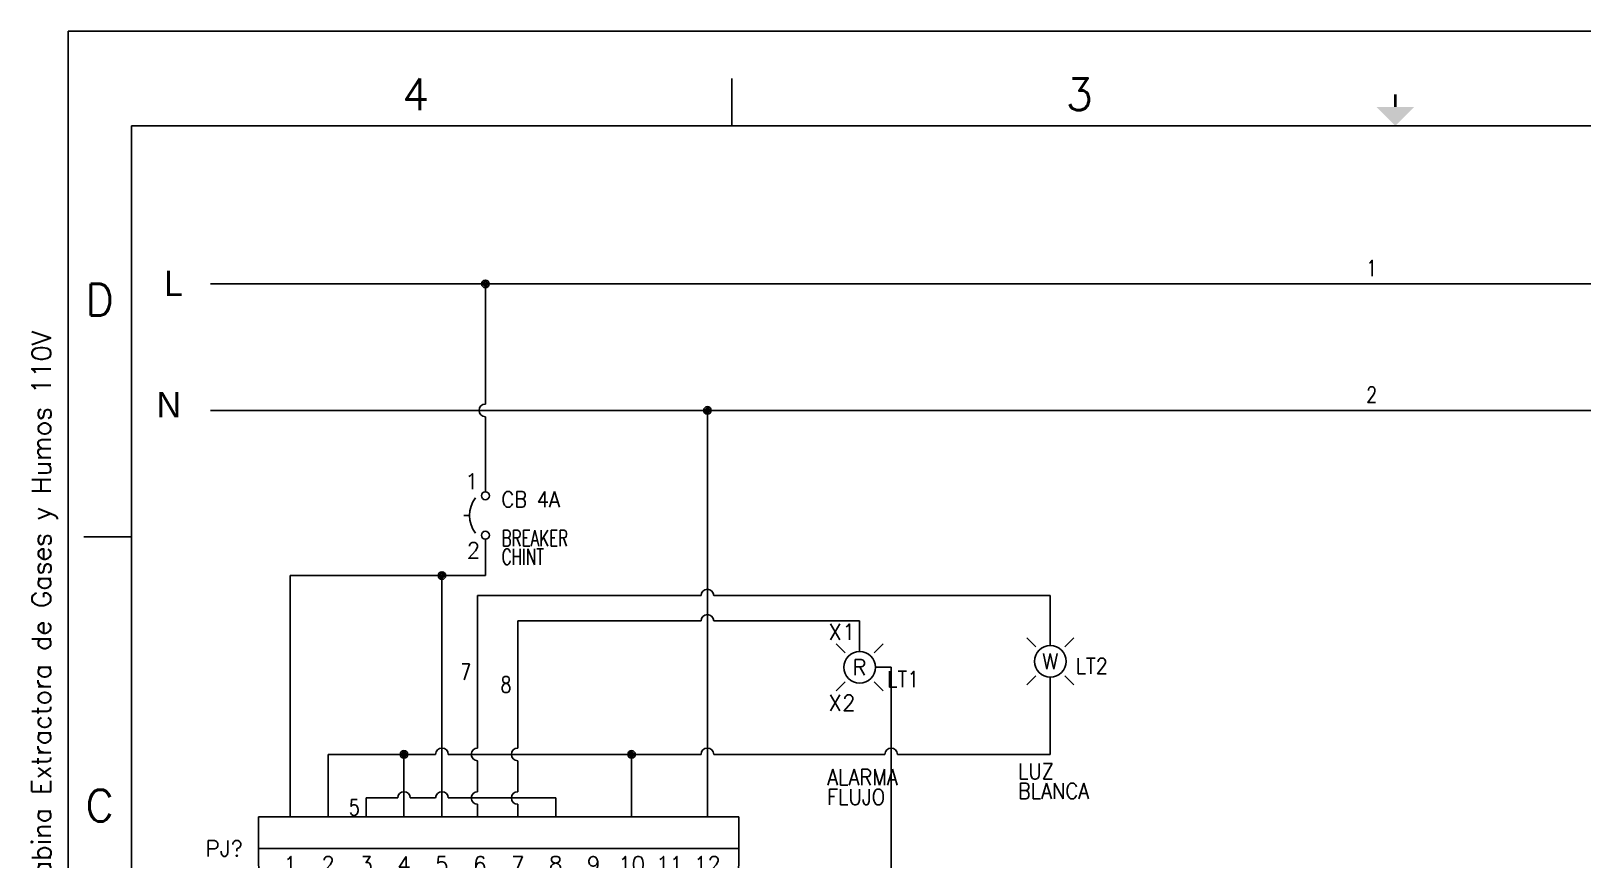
# Model space of a CAD drawing. Header units: inches. Extents: x -0.3 to 21, y 0 to 16.
# Drawn here: x -0.29 to 11.98, y 9.45 to 16 of the extents above; entities that cross this region are included whole.
import ezdxf
from ezdxf.enums import TextEntityAlignment as Align

# ---------------------------------------------------------------- set-up
doc = ezdxf.new("R2010")
doc.units = ezdxf.units.IN
doc.header["$MEASUREMENT"] = 0
doc.linetypes.add('HIDDEN2', pattern=[0.1875, 0.125, -0.0625])
for name, color, linetype in [('BLK_12AWG', 7, 'Continuous'), ('BLK_18AWG', 7, 'Continuous'), ('DESC', 250, 'Continuous'), ('MISC', 250, 'Continuous'), ('SYMS', 7, 'Continuous'), ('TAGS', 250, 'Continuous'), ('TERMS', 250, 'Continuous'), ('Title Block', 7, 'Continuous'), ('Viewport', 7, 'Continuous'), ('WIRENO', 250, 'Continuous')]:
    doc.layers.add(name, color=color, linetype=linetype)
doc.styles.add('Roman', font='romans')
doc.styles.add('WD', font='romans.shx')

# ---------------------------------------------------------------- blocks, each defined once
blk = doc.blocks.new('ANSI_border_C')
at = {"layer": 'Title Block'}
for p, q in [((0, 16), (0, 0)), ((21, 16), (0, 16)), ((5.25, 15.25), (5.25, 15.625)), ((0.5, 15.25), (0.5, 0.75)), ((20.5, 15.25), (0.5, 15.25)), ((0.125, 12), (0.5, 12))]:
    blk.add_line(p, q, dxfattribs=at)
at = {"layer": 'Title Block', "const_width": 0.02}
blk.add_lwpolyline([(10.5, 15.5), (10.5, 15.4)], dxfattribs=at)
at = {"layer": 'Title Block'}
blk.add_solid([(10.35, 15.4), (10.65, 15.4), (10.5, 15.25)], dxfattribs=at)
at = {"layer": 'Title Block', "style": 'Roman'}
for s, p in [('4', (2.75, 15.5)), ('3', (8, 15.5)), ('D', (0.25, 13.875)), ('C', (0.25, 9.875))]:
    blk.add_text(s, height=0.25, dxfattribs=at).set_placement(p, align=Align.MIDDLE_CENTER)
blk = doc.blocks.new('ANSI_tblock_desc_C')
at = {"color": 0, "style": 'Roman', "flags": 8}
for tag, p in [('FNAME', (-20.636, 6.819)), ('REVDATE', (-20.636, 4.106)), ('USER', (-20.636, 1.477))]:
    blk.add_attdef(tag, p, '', height=0.15, rotation=90, dxfattribs=at)
at = {"style": 'WD'}
for tag, p in [('PROJDESC', (-2.125, 1.5)), ('TITLE1', (-2.125, 1.095)), ('TITLE2', (-2.125, 0.785))]:
    blk.add_attdef(tag, text='', height=0.08, dxfattribs=at).set_placement(p, align=Align.CENTER)
for tag, p in [('SIZE', (-4.162, 0.32)), ('FSCM_NO', (-3.4, 0.337)), ('DWG_NO', (-1.659, 0.337)), ('REV', (-0.265, 0.303)), ('SCALE', (-3.634, 0.069)), ('SHEET', (-0.883, 0.092))]:
    blk.add_attdef(tag, p, '', height=0.065, dxfattribs=at)
at = {"style": 'WD', "flags": 1}
blk.add_attdef('WD_TB', (-5.57, 0.177), '', height=0.086, dxfattribs=at)
blk = doc.blocks.new('VCB1')
at = {"linetype": 'HIDDEN2'}
blk.add_line((-0.171, 0), (-0.125, 0), dxfattribs=at)
for centre in [(0, 0.156), (0, -0.156)]:
    blk.add_circle(centre, 0.0312)
blk.add_arc((0.109, 0), 0.234, 143.1301, 216.8699)
at = {"style": 'WD'}
for tag, p, width in [('INST', (0.219, 0.388), 0.7), ('LOC', (0.219, 0.219), 0.7), ('TAG1', (0.127, 0.064), 0.9), ('XREF', (0.129, -0.09), 0.7), ('DESC1', (0.129, -0.242), 0.7), ('DESC2', (0.129, -0.389), 0.7)]:
    blk.add_attdef(tag, p, '', height=0.125, dxfattribs=dict(at, width=width))
at = {"linetype": 'Continuous', "style": 'WD'}
for tag, height, flags, p in [('TERM01', 0.125, 8, (-0.055, 0.207)), ('MFG', 0.01, 9, (-0.142, -0.088)), ('CAT', 0.01, 9, (-0.142, -0.073))]:
    blk.add_attdef(tag, text='', height=height, dxfattribs=dict(at, flags=flags)).set_placement(p, align=Align.RIGHT)
at = {"style": 'WD', "width": 0.7}
blk.add_attdef('RATING1', text='', height=0.125, dxfattribs=at).set_placement((-0.188, 0.062), align=Align.RIGHT)
at = {"color": 7, "style": 'WD', "flags": 1}
for tag, p in [('X2TERM01', (0, 0.188)), ('X8TERM02', (0, -0.188))]:
    blk.add_attdef(tag, p, '', height=0.0125, dxfattribs=at)
at = {"color": 7, "style": 'WD'}
for tag, p in [('X4LINK', (-0.25, 0)), ('X1LINK', (0, 0))]:
    blk.add_attdef(tag, p, '', height=0.01, dxfattribs=at)
at = {"linetype": 'Continuous', "style": 'WD', "flags": 9}
blk.add_attdef('ASSYCODE', text='', height=0.01, dxfattribs=at).set_placement((-0.153, -0.106), align=Align.CENTER)
at = {"style": 'WD', "flags": 9}
for tag, p in [('CONTACT', (-0.129, -0.129)), ('FAMILY', (-0.142, -0.036))]:
    blk.add_attdef(tag, text='', height=0.01, dxfattribs=at).set_placement(p, align=Align.RIGHT)
at = {"linetype": 'Continuous', "style": 'WD', "flags": 8}
blk.add_attdef('TERM02', text='', height=0.125, dxfattribs=at).set_placement((-0.041, -0.213), align=Align.TOP_RIGHT)
blk = doc.blocks.new('WDDOT')
for radius in [0.03, 0.0187, 0.00929]:
    blk.add_circle((0, 0), radius)
blk = doc.blocks.new('VLT1RM')
for p, q in [((-0.115, 0.115), (-0.186, 0.186)), ((0.115, 0.115), (0.186, 0.186)), ((0.125, 0), (0.25, 0)), ((-0.115, -0.115), (-0.186, -0.186)), ((0.115, -0.115), (0.186, -0.186))]:
    blk.add_line(p, q)
blk.add_circle((0, 0), 0.125)
at = {"linetype": 'Continuous', "style": 'WD'}
for tag, height, flags, p in [('TERM01', 0.125, 8, (-0.031, 0.219)), ('MFG', 0.01, 9, (-0.221, -0.149)), ('CAT', 0.01, 9, (-0.221, -0.134))]:
    blk.add_attdef(tag, text='', height=height, dxfattribs=dict(at, flags=flags)).set_placement(p, align=Align.RIGHT)
at = {"style": 'WD', "flags": 1}
for tag, p in [('X2TERM01', (0, 0.125)), ('X2TERM03', (0.25, 0)), ('X8TERM02', (0, -0.125))]:
    blk.add_attdef(tag, p, '', height=0.0125, dxfattribs=at)
at = {"linetype": 'Continuous', "style": 'WD', "flags": 8}
blk.add_attdef('TERM03', (0.219, 0.037), '', height=0.125, dxfattribs=at)
at = {"style": 'WD'}
blk.add_attdef('COLOR', text='', height=0.125, dxfattribs=at).set_placement((0, 0), align=Align.MIDDLE)
at = {"linetype": 'Continuous', "style": 'WD', "flags": 9}
blk.add_attdef('ASSYCODE', text='', height=0.01, dxfattribs=at).set_placement((-0.245, -0.093), align=Align.CENTER)
at = {"style": 'WD', "flags": 9}
blk.add_attdef('FAMILY', text='', height=0.01, dxfattribs=at).set_placement((-0.219, -0.117), align=Align.RIGHT)
at = {"style": 'WD'}
for tag, p, width in [('TAG1', (0.219, -0.156), 0.9), ('DESC1', (-0.256, -0.931), 0.9), ('WDTAGALT', (-0.25, -1.25), 0.7)]:
    blk.add_attdef(tag, p, '', height=0.125, dxfattribs=dict(at, width=width))
at = {"linetype": 'Continuous', "style": 'WD', "flags": 8}
blk.add_attdef('TERM02', text='', height=0.125, dxfattribs=at).set_placement((-0.031, -0.219), align=Align.TOP_RIGHT)
at = {"style": 'WD'}
for tag, width, p in [('INST', 0.7, (0.281, -0.205)), ('LOC', 0.7, (0.281, -0.375)), ('DESC2', 0.9, (-0.256, -0.963))]:
    blk.add_attdef(tag, text='', height=0.125, dxfattribs=dict(at, width=width)).set_placement(p, align=Align.TOP_LEFT)
blk = doc.blocks.new('VCN1_1PJ_2C36')
at = {"layer": 'SYMS'}
for p, q in [((-0.25, 0.25), (-0.25, -0.125)), ((3.55, 0.25), (-0.25, 0.25)), ((3.55, -0.125), (3.55, 0.25)), ((-0.25, 0), (3.55, 0)), ((-0.125, -0.25), (3.425, -0.25))]:
    blk.add_line(p, q, dxfattribs=at)
for centre, start, end in [((-0.125, -0.125), 180, 270), ((3.425, -0.125), 270, 360)]:
    blk.add_arc(centre, 0.125, start, end, dxfattribs=at)
at = {"style": 'WD', "flags": 1}
blk.add_attdef('WD_JUMPERS', (0, 0), '', height=0.01, dxfattribs=at)
at = {"layer": 'SYMS', "linetype": 'Continuous', "style": 'WD', "flags": 8}
for tag, p in [('TERMDESC01J', (-0.05, 0.35)), ('TERMDESC02J', (0.25, 0.35)), ('TERMDESC03J', (0.55, 0.35)), ('TERMDESC04J', (0.85, 0.35)), ('TERMDESC05J', (1.15, 0.35)), ('TERMDESC06J', (1.45, 0.35)), ('TERMDESC07J', (1.75, 0.35)), ('TERMDESC08J', (2.05, 0.35)), ('TERMDESC09J', (2.35, 0.35)), ('TERMDESC10J', (2.65, 0.35)), ('TERMDESC11J', (2.95, 0.35)), ('TERMDESC12J', (3.25, 0.35))]:
    blk.add_attdef(tag, p, '', height=0.1, rotation=90, dxfattribs=at)
for tag, p in [('X2WIRE01J', (0.05, 0.35)), ('X2WIRE02J', (0.35, 0.35)), ('X2WIRE03J', (0.65, 0.35)), ('X2WIRE04J', (0.95, 0.35)), ('X2WIRE05J', (1.25, 0.35)), ('X2WIRE06J', (1.55, 0.35)), ('X2WIRE07J', (1.85, 0.35)), ('X2WIRE08J', (2.15, 0.35)), ('X2WIRE09J', (2.45, 0.35)), ('X2WIRE10J', (2.75, 0.35)), ('X2WIRE11J', (3.05, 0.35)), ('X2WIRE12J', (3.35, 0.35))]:
    blk.add_attdef(tag, text='', height=0.1, rotation=90, dxfattribs=at).set_placement(p, align=Align.TOP_LEFT)
at = {"layer": 'SYMS', "style": 'WD', "width": 0.7}
for tag, p in [('INST', (-0.381, 0.812)), ('LOC', (-0.381, 0.643)), ('DESC1', (-0.375, 0.469)), ('DESC2', (-0.375, 0.287)), ('DESC3', (-0.375, 0.113)), ('XREF', (-0.375, -0.238))]:
    blk.add_attdef(tag, text='', height=0.125, dxfattribs=at).set_placement(p, align=Align.RIGHT)
at = {"layer": 'SYMS', "style": 'WD'}
for tag, p, flags in [('ACE_FLAG', (-0.207, 0.434), 9), ('FAMILY', (-0.194, 0.407), 9), ('X2TERM01J', (0, 0.25), 1), ('X2TERM02J', (0.3, 0.25), 1), ('X2TERM03J', (0.6, 0.25), 1), ('X2TERM04J', (0.9, 0.25), 1), ('X2TERM05J', (1.2, 0.25), 1), ('X2TERM06J', (1.5, 0.25), 1), ('X2TERM07J', (1.8, 0.25), 1), ('X2TERM08J', (2.1, 0.25), 1), ('X2TERM09J', (2.4, 0.25), 1), ('X2TERM10J', (2.7, 0.25), 1), ('X2TERM11J', (3, 0.25), 1), ('X2TERM12J', (3.3, 0.25), 1), ('WDBLKNAM', (0.175, 0.125), 9), ('GENDER', (0.109, 0.08), 9), ('X1LINK', (3.675, 0), 1), ('X8TERM01P', (0, -0.25), 1), ('X8TERM02P', (0.3, -0.25), 1), ('X8TERM03P', (0.6, -0.25), 1), ('X8TERM04P', (0.9, -0.25), 1), ('X8TERM05P', (1.2, -0.25), 1), ('X8TERM06P', (1.5, -0.25), 1), ('X8TERM07P', (1.8, -0.25), 1), ('X8TERM08P', (2.1, -0.25), 1), ('X8TERM09P', (2.4, -0.25), 1), ('X8TERM10P', (2.7, -0.25), 1), ('X8TERM11P', (3, -0.25), 1), ('X8TERM12P', (3.3, -0.25), 1)]:
    blk.add_attdef(tag, p, '', height=0.01, dxfattribs=dict(at, flags=flags))
at = {"layer": 'SYMS', "linetype": 'Continuous', "style": 'WD', "flags": 9}
for tag, p in [('CAT', (-0.169, 0.363)), ('ASSYCODE', (-0.188, 0.312)), ('MFG', (-0.171, 0.344))]:
    blk.add_attdef(tag, text='', height=0.01, dxfattribs=at).set_placement(p, align=Align.CENTER)
at = {"layer": 'SYMS', "color": 7, "style": 'WD'}
for tag, p in [('X2_TINY_DOT_DONT_REMOVE_01J', (0, 0.25)), ('X2_TINY_DOT_DONT_REMOVE_02J', (0.3, 0.25)), ('X2_TINY_DOT_DONT_REMOVE_03J', (0.6, 0.25)), ('X2_TINY_DOT_DONT_REMOVE_04J', (0.9, 0.25)), ('X2_TINY_DOT_DONT_REMOVE_05J', (1.2, 0.25)), ('X2_TINY_DOT_DONT_REMOVE_06J', (1.5, 0.25)), ('X2_TINY_DOT_DONT_REMOVE_07J', (1.8, 0.25)), ('X2_TINY_DOT_DONT_REMOVE_08J', (2.1, 0.25)), ('X2_TINY_DOT_DONT_REMOVE_09J', (2.4, 0.25)), ('X2_TINY_DOT_DONT_REMOVE_10J', (2.7, 0.25)), ('X2_TINY_DOT_DONT_REMOVE_11J', (3, 0.25)), ('X2_TINY_DOT_DONT_REMOVE_12J', (3.3, 0.25)), ('X8_TINY_DOT_DONT_REMOVE_01P', (0, -0.25)), ('X8_TINY_DOT_DONT_REMOVE_02P', (0.3, -0.25)), ('X8_TINY_DOT_DONT_REMOVE_03P', (0.6, -0.25)), ('X8_TINY_DOT_DONT_REMOVE_04P', (0.9, -0.25)), ('X8_TINY_DOT_DONT_REMOVE_05P', (1.2, -0.25)), ('X8_TINY_DOT_DONT_REMOVE_06P', (1.5, -0.25)), ('X8_TINY_DOT_DONT_REMOVE_07P', (1.8, -0.25)), ('X8_TINY_DOT_DONT_REMOVE_08P', (2.1, -0.25)), ('X8_TINY_DOT_DONT_REMOVE_09P', (2.4, -0.25)), ('X8_TINY_DOT_DONT_REMOVE_10P', (2.7, -0.25)), ('X8_TINY_DOT_DONT_REMOVE_11P', (3, -0.25)), ('X8_TINY_DOT_DONT_REMOVE_12P', (3.3, -0.25))]:
    blk.add_attdef(tag, p, '', height=0.0001, dxfattribs=at)
at = {"layer": 'SYMS', "linetype": 'Continuous', "style": 'WD'}
for tag, flags, p in [('TERM01J', 9, (0, 0.125)), ('TERM02J', 9, (0.3, 0.125)), ('TERM03J', 9, (0.6, 0.125)), ('TERM04J', 9, (0.9, 0.125)), ('TERM05J', 9, (1.2, 0.125)), ('TERM06J', 9, (1.5, 0.125)), ('TERM07J', 9, (1.8, 0.125)), ('TERM08J', 9, (2.1, 0.125)), ('TERM09J', 9, (2.4, 0.125)), ('TERM10J', 9, (2.7, 0.125)), ('TERM11J', 9, (3, 0.125)), ('TERM12J', 9, (3.3, 0.125)), ('TERM01P', 8, (0, -0.125)), ('TERM02P', 8, (0.3, -0.125)), ('TERM03P', 8, (0.6, -0.125)), ('TERM04P', 8, (0.9, -0.125)), ('TERM05P', 8, (1.2, -0.125)), ('TERM06P', 8, (1.5, -0.125)), ('TERM07P', 8, (1.8, -0.125)), ('TERM08P', 8, (2.1, -0.125)), ('TERM09P', 8, (2.4, -0.125)), ('TERM10P', 8, (2.7, -0.125)), ('TERM11P', 8, (3, -0.125)), ('TERM12P', 8, (3.3, -0.125))]:
    blk.add_attdef(tag, text='', height=0.125, dxfattribs=dict(at, flags=flags)).set_placement(p, align=Align.MIDDLE_CENTER)
at = {"layer": 'SYMS', "style": 'WD'}
blk.add_attdef('TAG1', text='', height=0.125, dxfattribs=at).set_placement((-0.375, -0.062), align=Align.RIGHT)
at = {"layer": 'SYMS', "linetype": 'Continuous', "style": 'WD', "flags": 8}
for tag, p in [('TERMDESC01P', (-0.05, -0.35)), ('TERMDESC02P', (0.25, -0.35)), ('TERMDESC03P', (0.55, -0.35)), ('TERMDESC04P', (0.85, -0.35)), ('TERMDESC05P', (1.15, -0.35)), ('TERMDESC06P', (1.45, -0.35)), ('TERMDESC07P', (1.75, -0.35)), ('TERMDESC08P', (2.05, -0.35)), ('TERMDESC09P', (2.35, -0.35)), ('TERMDESC10P', (2.65, -0.35)), ('TERMDESC11P', (2.95, -0.35)), ('TERMDESC12P', (3.25, -0.35))]:
    blk.add_attdef(tag, text='', height=0.1, rotation=90, dxfattribs=at).set_placement(p, align=Align.RIGHT)
for tag, p in [('X8WIRE01P', (0.05, -0.35)), ('X8WIRE02P', (0.35, -0.35)), ('X8WIRE03P', (0.65, -0.35)), ('X8WIRE04P', (0.95, -0.35)), ('X8WIRE05P', (1.25, -0.35)), ('X8WIRE06P', (1.55, -0.35)), ('X8WIRE07P', (1.85, -0.35)), ('X8WIRE08P', (2.15, -0.35)), ('X8WIRE09P', (2.45, -0.35)), ('X8WIRE10P', (2.75, -0.35)), ('X8WIRE11P', (3.05, -0.35)), ('X8WIRE12P', (3.35, -0.35))]:
    blk.add_attdef(tag, text='', height=0.1, rotation=90, dxfattribs=at).set_placement(p, align=Align.TOP_RIGHT)
blk = doc.blocks.new('VLT1W')
for p, q in [((-0.115, 0.115), (-0.186, 0.186)), ((0.115, 0.115), (0.186, 0.186)), ((-0.115, -0.115), (-0.186, -0.186)), ((0.115, -0.115), (0.186, -0.186))]:
    blk.add_line(p, q)
blk.add_circle((0, 0), 0.125)
at = {"linetype": 'Continuous', "style": 'WD'}
for tag, height, flags, p in [('TERM01', 0.125, 8, (-0.031, 0.219)), ('MFG', 0.01, 9, (-0.221, -0.149)), ('CAT', 0.01, 9, (-0.221, -0.134))]:
    blk.add_attdef(tag, text='', height=height, dxfattribs=dict(at, flags=flags)).set_placement(p, align=Align.RIGHT)
at = {"style": 'WD', "flags": 1}
for tag, p in [('X2TERM01', (0, 0.125)), ('X8TERM02', (0, -0.125))]:
    blk.add_attdef(tag, p, '', height=0.0125, dxfattribs=at)
at = {"style": 'WD'}
blk.add_attdef('COLOR', text='', height=0.125, dxfattribs=at).set_placement((0, 0), align=Align.MIDDLE)
for tag, p, width in [('TAG1', (0.2, -0.098), 0.9), ('DESC1', (-0.256, -0.931), 0.9), ('WDTAGALT', (-0.25, -1.25), 0.7)]:
    blk.add_attdef(tag, p, '', height=0.125, dxfattribs=dict(at, width=width))
at = {"linetype": 'Continuous', "style": 'WD', "flags": 9}
blk.add_attdef('ASSYCODE', text='', height=0.01, dxfattribs=at).set_placement((-0.24, -0.093), align=Align.CENTER)
at = {"style": 'WD', "flags": 9}
blk.add_attdef('FAMILY', text='', height=0.01, dxfattribs=at).set_placement((-0.219, -0.117), align=Align.RIGHT)
at = {"linetype": 'Continuous', "style": 'WD', "flags": 8}
blk.add_attdef('TERM02', text='', height=0.125, dxfattribs=at).set_placement((-0.031, -0.219), align=Align.TOP_RIGHT)
at = {"style": 'WD'}
for tag, width, p in [('INST', 0.7, (0.281, -0.147)), ('LOC', 0.7, (0.281, -0.317)), ('DESC2', 0.9, (-0.256, -0.963))]:
    blk.add_attdef(tag, text='', height=0.125, dxfattribs=dict(at, width=width)).set_placement(p, align=Align.TOP_LEFT)
blk = doc.blocks.new('WD_WNH')
at = {"linetype": 'Continuous', "style": 'WD', "width": 0.8}
blk.add_attdef('WIRENO', text='', height=0.125, dxfattribs=at).set_placement((0, 0.062), align=Align.CENTER)
at = {"style": 'WD', "flags": 1}
for tag, p in [('W01USER', (0, 0.078)), ('W02USER', (0, 0.07)), ('W03USER', (0, 0.062)), ('W04USER', (0, 0.055)), ('W05USER', (0, 0.047)), ('W06USER', (0, 0.039)), ('W07USER', (0, 0.031)), ('W08USER', (0, 0.023)), ('W09USER', (0, 0.016)), ('W10USER', (0, 0.008))]:
    blk.add_attdef(tag, text='', height=0.005, dxfattribs=at).set_placement(p, align=Align.CENTER)
blk = doc.blocks.new('WD_WNV')
at = {"linetype": 'Continuous', "style": 'WD', "width": 0.8}
blk.add_attdef('WIRENO', text='', height=0.125, dxfattribs=at).set_placement((-0.05, 0), align=Align.MIDDLE_RIGHT)
at = {"style": 'WD', "flags": 1}
for tag, p in [('W01USER', (-0.062, 0.094)), ('W02USER', (-0.062, 0.086)), ('W03USER', (-0.062, 0.078)), ('W04USER', (-0.062, 0.07)), ('W05USER', (-0.062, 0.062)), ('W06USER', (-0.062, 0.055)), ('W07USER', (-0.062, 0.047)), ('W08USER', (-0.062, 0.039)), ('W09USER', (-0.062, 0.031)), ('W10USER', (-0.062, 0.023))]:
    blk.add_attdef(tag, text='', height=0.005, dxfattribs=at).set_placement(p, align=Align.CENTER)

msp = doc.modelspace()

# ---------------------------------------------------------------- linework, layer by layer
at = {"layer": 'BLK_12AWG'}
for p, q in [((1.125, 14), (19.5, 14)), ((3.301, 13.05), (3.301, 14)), ((1.125, 13), (19.5, 13)), ((3.301, 12.357), (3.301, 12.95)), ((5.057, 9.785), (5.057, 13))]:
    msp.add_line(p, q, dxfattribs=at)
msp.add_arc((3.301, 13), 0.05, 90, 270, dxfattribs=at)
at = {"layer": 'BLK_18AWG'}
for p, q in [((3.301, 11.694), (3.301, 11.982)), ((1.757, 9.785), (1.757, 11.694)), ((1.757, 11.694), (3.301, 11.694)), ((2.957, 11.694), (2.957, 9.785)), ((5.007, 11.536), (3.239, 11.536)), ((3.239, 11.536), (3.239, 10.33)), ((7.77, 11.536), (5.107, 11.536)), ((7.77, 11.14), (7.77, 11.536)), ((3.557, 10.33), (3.557, 11.335)), ((3.557, 11.335), (5.007, 11.335)), ((5.107, 11.335), (6.261, 11.335)), ((6.261, 11.335), (6.261, 11.094)), ((6.511, 10.969), (6.511, 8.723)), ((7.77, 10.28), (7.77, 10.89)), ((2.057, 9.785), (2.057, 10.28)), ((2.057, 10.28), (2.657, 10.28)), ((2.657, 10.28), (2.657, 9.785)), ((2.657, 10.28), (2.907, 10.28)), ((3.007, 10.28), (4.457, 10.28)), ((3.239, 10.23), (3.239, 9.985)), ((3.557, 9.985), (3.557, 10.23)), ((4.457, 10.28), (4.457, 9.785)), ((4.457, 10.28), (5.007, 10.28)), ((5.107, 10.28), (6.461, 10.28)), ((6.561, 10.28), (7.77, 10.28)), ((2.357, 9.785), (2.357, 9.935)), ((2.357, 9.935), (2.607, 9.935)), ((2.707, 9.935), (2.907, 9.935)), ((3.007, 9.935), (3.857, 9.935)), ((3.239, 9.885), (3.239, 9.785)), ((3.557, 9.785), (3.557, 9.885)), ((3.857, 9.935), (3.857, 9.785))]:
    msp.add_line(p, q, dxfattribs=at)
for centre, start, end in [((5.057, 11.536), 0, 180), ((5.057, 11.335), 0, 180), ((2.957, 10.28), 0, 180), ((3.239, 10.28), 90, 270), ((3.557, 10.28), 90, 270), ((5.057, 10.28), 0, 180), ((6.511, 10.28), 0, 180), ((2.657, 9.935), 0, 180), ((2.957, 9.935), 0, 180), ((3.239, 9.935), 90, 270), ((3.557, 9.935), 90, 270)]:
    msp.add_arc(centre, 0.05, start, end, dxfattribs=at)

# ---------------------------------------------------------------- block references
ref = msp.add_blockref('ANSI_tblock_desc_C', (20.5, 0.75))
ref.add_attrib('FNAME', 'Plano Electrico Cabina Extractora de Gases y Humos 110V', (-0.136, 7.569), dxfattribs={"color": 0, "height": 0.15, "rotation": 90, "style": 'Roman', "flags": 8})
ref = msp.add_blockref('VCN1_1PJ_2C36', (1.757, 9.535))
ref.add_attrib('TAG1', 'PJ?', dxfattribs={"layer": 'TAGS', "height": 0.125, "style": 'WD'}).set_placement((1.382, 9.473), align=Align.RIGHT)
ref.add_attrib('X8_TINY_DOT_DONT_REMOVE_01P', '.', (1.757, 9.285), dxfattribs={"layer": 'MISC', "color": 7, "height": 0.0001, "style": 'WD'})
ref.add_attrib('X2_TINY_DOT_DONT_REMOVE_01J', '.', (1.757, 9.785), dxfattribs={"layer": 'MISC', "color": 7, "height": 0.0001, "style": 'WD'})
ref.add_attrib('TERM01P', '1', dxfattribs={"layer": 'TERMS', "linetype": 'Continuous', "height": 0.125, "style": 'WD', "flags": 8}).set_placement((1.757, 9.41), align=Align.MIDDLE_CENTER)
ref.add_attrib('X8_TINY_DOT_DONT_REMOVE_02P', '.', (2.057, 9.285), dxfattribs={"layer": 'MISC', "color": 7, "height": 0.0001, "style": 'WD'})
ref.add_attrib('X2_TINY_DOT_DONT_REMOVE_02J', '.', (2.057, 9.785), dxfattribs={"layer": 'MISC', "color": 7, "height": 0.0001, "style": 'WD'})
ref.add_attrib('TERM02P', '2', dxfattribs={"layer": 'TERMS', "linetype": 'Continuous', "height": 0.125, "style": 'WD', "flags": 8}).set_placement((2.057, 9.41), align=Align.MIDDLE_CENTER)
ref.add_attrib('X8_TINY_DOT_DONT_REMOVE_03P', '.', (2.357, 9.285), dxfattribs={"layer": 'MISC', "color": 7, "height": 0.0001, "style": 'WD'})
ref.add_attrib('X2_TINY_DOT_DONT_REMOVE_03J', '.', (2.357, 9.785), dxfattribs={"layer": 'MISC', "color": 7, "height": 0.0001, "style": 'WD'})
ref.add_attrib('TERM03P', '3', dxfattribs={"layer": 'TERMS', "linetype": 'Continuous', "height": 0.125, "style": 'WD', "flags": 8}).set_placement((2.357, 9.41), align=Align.MIDDLE_CENTER)
ref.add_attrib('X8_TINY_DOT_DONT_REMOVE_04P', '.', (2.657, 9.285), dxfattribs={"layer": 'MISC', "color": 7, "height": 0.0001, "style": 'WD'})
ref.add_attrib('X2_TINY_DOT_DONT_REMOVE_04J', '.', (2.657, 9.785), dxfattribs={"layer": 'MISC', "color": 7, "height": 0.0001, "style": 'WD'})
ref.add_attrib('TERM04P', '4', dxfattribs={"layer": 'TERMS', "linetype": 'Continuous', "height": 0.125, "style": 'WD', "flags": 8}).set_placement((2.657, 9.41), align=Align.MIDDLE_CENTER)
ref.add_attrib('X8_TINY_DOT_DONT_REMOVE_05P', '.', (2.957, 9.285), dxfattribs={"layer": 'MISC', "color": 7, "height": 0.0001, "style": 'WD'})
ref.add_attrib('X2_TINY_DOT_DONT_REMOVE_05J', '.', (2.957, 9.785), dxfattribs={"layer": 'MISC', "color": 7, "height": 0.0001, "style": 'WD'})
ref.add_attrib('TERM05P', '5', dxfattribs={"layer": 'TERMS', "linetype": 'Continuous', "height": 0.125, "style": 'WD', "flags": 8}).set_placement((2.957, 9.41), align=Align.MIDDLE_CENTER)
ref.add_attrib('X8_TINY_DOT_DONT_REMOVE_06P', '.', (3.257, 9.285), dxfattribs={"layer": 'MISC', "color": 7, "height": 0.0001, "style": 'WD'})
ref.add_attrib('X2_TINY_DOT_DONT_REMOVE_06J', '.', (3.257, 9.785), dxfattribs={"layer": 'MISC', "color": 7, "height": 0.0001, "style": 'WD'})
ref.add_attrib('TERM06P', '6', dxfattribs={"layer": 'TERMS', "linetype": 'Continuous', "height": 0.125, "style": 'WD', "flags": 8}).set_placement((3.257, 9.41), align=Align.MIDDLE_CENTER)
ref.add_attrib('X8_TINY_DOT_DONT_REMOVE_07P', '.', (3.557, 9.285), dxfattribs={"layer": 'MISC', "color": 7, "height": 0.0001, "style": 'WD'})
ref.add_attrib('X2_TINY_DOT_DONT_REMOVE_07J', '.', (3.557, 9.785), dxfattribs={"layer": 'MISC', "color": 7, "height": 0.0001, "style": 'WD'})
ref.add_attrib('TERM07P', '7', dxfattribs={"layer": 'TERMS', "linetype": 'Continuous', "height": 0.125, "style": 'WD', "flags": 8}).set_placement((3.557, 9.41), align=Align.MIDDLE_CENTER)
ref.add_attrib('X8_TINY_DOT_DONT_REMOVE_08P', '.', (3.857, 9.285), dxfattribs={"layer": 'MISC', "color": 7, "height": 0.0001, "style": 'WD'})
ref.add_attrib('X2_TINY_DOT_DONT_REMOVE_08J', '.', (3.857, 9.785), dxfattribs={"layer": 'MISC', "color": 7, "height": 0.0001, "style": 'WD'})
ref.add_attrib('TERM08P', '8', dxfattribs={"layer": 'TERMS', "linetype": 'Continuous', "height": 0.125, "style": 'WD', "flags": 8}).set_placement((3.857, 9.41), align=Align.MIDDLE_CENTER)
ref.add_attrib('X8_TINY_DOT_DONT_REMOVE_09P', '.', (4.157, 9.285), dxfattribs={"layer": 'MISC', "color": 7, "height": 0.0001, "style": 'WD'})
ref.add_attrib('X2_TINY_DOT_DONT_REMOVE_09J', '.', (4.157, 9.785), dxfattribs={"layer": 'MISC', "color": 7, "height": 0.0001, "style": 'WD'})
ref.add_attrib('TERM09P', '9', dxfattribs={"layer": 'TERMS', "linetype": 'Continuous', "height": 0.125, "style": 'WD', "flags": 8}).set_placement((4.157, 9.41), align=Align.MIDDLE_CENTER)
ref.add_attrib('X8_TINY_DOT_DONT_REMOVE_10P', '.', (4.457, 9.285), dxfattribs={"layer": 'MISC', "color": 7, "height": 0.0001, "style": 'WD'})
ref.add_attrib('X2_TINY_DOT_DONT_REMOVE_10J', '.', (4.457, 9.785), dxfattribs={"layer": 'MISC', "color": 7, "height": 0.0001, "style": 'WD'})
ref.add_attrib('TERM10P', '10', dxfattribs={"layer": 'TERMS', "linetype": 'Continuous', "height": 0.125, "style": 'WD', "flags": 8}).set_placement((4.457, 9.41), align=Align.MIDDLE_CENTER)
ref.add_attrib('X8_TINY_DOT_DONT_REMOVE_11P', '.', (4.757, 9.285), dxfattribs={"layer": 'MISC', "color": 7, "height": 0.0001, "style": 'WD'})
ref.add_attrib('X2_TINY_DOT_DONT_REMOVE_11J', '.', (4.757, 9.785), dxfattribs={"layer": 'MISC', "color": 7, "height": 0.0001, "style": 'WD'})
ref.add_attrib('TERM11P', '11', dxfattribs={"layer": 'TERMS', "linetype": 'Continuous', "height": 0.125, "style": 'WD', "flags": 8}).set_placement((4.757, 9.41), align=Align.MIDDLE_CENTER)
ref.add_attrib('X8_TINY_DOT_DONT_REMOVE_12P', '.', (5.057, 9.285), dxfattribs={"layer": 'MISC', "color": 7, "height": 0.0001, "style": 'WD'})
ref.add_attrib('X2_TINY_DOT_DONT_REMOVE_12J', '.', (5.057, 9.785), dxfattribs={"layer": 'MISC', "color": 7, "height": 0.0001, "style": 'WD'})
ref.add_attrib('TERM12P', '12', dxfattribs={"layer": 'TERMS', "linetype": 'Continuous', "height": 0.125, "style": 'WD', "flags": 8}).set_placement((5.057, 9.41), align=Align.MIDDLE_CENTER)
at = {"layer": 'SYMS'}
for p in [(3.301, 14), (5.057, 13), (2.957, 11.694), (2.657, 10.28), (4.457, 10.28)]:
    msp.add_blockref('WDDOT', p, dxfattribs=at)
ref = msp.add_blockref('VCB1', (3.301, 12.169), dxfattribs=at)
ref.add_attrib('DESC2', 'CHINT', (3.43, 11.78), dxfattribs={"layer": 'DESC', "height": 0.125, "style": 'WD', "width": 0.7})
ref.add_attrib('DESC1', 'BREAKER', (3.43, 11.927), dxfattribs={"layer": 'DESC', "height": 0.125, "style": 'WD', "width": 0.7})
ref.add_attrib('TAG1', 'CB 4A', (3.428, 12.234), dxfattribs={"layer": 'TAGS', "height": 0.125, "style": 'WD', "width": 0.9})
ref.add_attrib('TERM02', '2', dxfattribs={"layer": 'TERMS', "linetype": 'Continuous', "height": 0.125, "style": 'WD', "flags": 8}).set_placement((3.26, 11.956), align=Align.TOP_RIGHT)
ref.add_attrib('TERM01', '1', dxfattribs={"layer": 'TERMS', "linetype": 'Continuous', "height": 0.125, "style": 'WD', "flags": 8}).set_placement((3.246, 12.376), align=Align.RIGHT)
ref = msp.add_blockref('VLT1RM', (6.261, 10.969), dxfattribs=at)
ref.add_attrib('COLOR', 'R', dxfattribs={"layer": 'MISC', "height": 0.125, "style": 'WD'}).set_placement((6.261, 10.969), align=Align.MIDDLE)
ref.add_attrib('TAG1', 'LT1', (6.479, 10.812), dxfattribs={"layer": 'TAGS', "height": 0.125, "style": 'WD', "width": 0.9})
ref.add_attrib('TERM02', 'X2', dxfattribs={"layer": 'TERMS', "linetype": 'Continuous', "height": 0.125, "style": 'WD', "flags": 8}).set_placement((6.229, 10.75), align=Align.TOP_RIGHT)
ref.add_attrib('TERM01', 'X1', dxfattribs={"layer": 'TERMS', "linetype": 'Continuous', "height": 0.125, "style": 'WD', "flags": 8}).set_placement((6.229, 11.187), align=Align.RIGHT)
ref.add_attrib('DESC2', 'FLUJO', dxfattribs={"layer": 'DESC', "height": 0.125, "style": 'WD', "width": 0.9}).set_placement((6.005, 10.006), align=Align.TOP_LEFT)
ref.add_attrib('DESC1', 'ALARMA', (6.005, 10.037), dxfattribs={"layer": 'DESC', "height": 0.125, "style": 'WD', "width": 0.9})
ref = msp.add_blockref('VLT1W', (7.77, 11.015), dxfattribs=at)
ref.add_attrib('TAG1', 'LT2', (7.97, 10.917), dxfattribs={"layer": 'TAGS', "height": 0.125, "style": 'WD', "width": 0.9})
ref.add_attrib('DESC2', 'BLANCA', dxfattribs={"layer": 'DESC', "height": 0.125, "style": 'WD', "width": 0.9}).set_placement((7.514, 10.053), align=Align.TOP_LEFT)
ref.add_attrib('DESC1', 'LUZ', (7.514, 10.084), dxfattribs={"layer": 'DESC', "height": 0.125, "style": 'WD', "width": 0.9})
ref.add_attrib('COLOR', 'W', dxfattribs={"layer": 'MISC', "height": 0.125, "style": 'WD'}).set_placement((7.77, 11.015), align=Align.MIDDLE)
at = {"layer": 'Viewport'}
msp.add_blockref('ANSI_border_C', (0, 0), dxfattribs=at)
at = {"layer": 'WIRENO'}
ref = msp.add_blockref('WD_WNH', (10.312, 14), dxfattribs=at)
ref.add_attrib('WIRENO', '1', dxfattribs={"linetype": 'Continuous', "height": 0.125, "style": 'WD', "width": 0.8}).set_placement((10.312, 14.062), align=Align.CENTER)
ref = msp.add_blockref('WD_WNH', (10.312, 13), dxfattribs=at)
ref.add_attrib('WIRENO', '2', dxfattribs={"linetype": 'Continuous', "height": 0.125, "style": 'WD', "width": 0.8}).set_placement((10.312, 13.062), align=Align.CENTER)
ref = msp.add_blockref('WD_WNV', (3.239, 10.933), dxfattribs=at)
ref.add_attrib('WIRENO', '7', dxfattribs={"linetype": 'Continuous', "height": 0.125, "style": 'WD', "width": 0.8}).set_placement((3.189, 10.933), align=Align.MIDDLE_RIGHT)
ref = msp.add_blockref('WD_WNV', (3.557, 10.832), dxfattribs=at)
ref.add_attrib('WIRENO', '8', dxfattribs={"linetype": 'Continuous', "height": 0.125, "style": 'WD', "width": 0.8}).set_placement((3.507, 10.832), align=Align.MIDDLE_RIGHT)
ref = msp.add_blockref('WD_WNV', (2.357, 9.86), dxfattribs=at)
ref.add_attrib('WIRENO', '5', dxfattribs={"linetype": 'Continuous', "height": 0.125, "style": 'WD', "width": 0.8}).set_placement((2.307, 9.86), align=Align.MIDDLE_RIGHT)

# ---------------------------------------------------------------- texts
at = {"char_height": 0.2, "attachment_point": 1}
for s, insert in [('L', (0.759, 14.105)), ('N', (0.7, 13.145))]:
    msp.add_mtext_dynamic_manual_height_columns(s, width=0.5, gutter_width=1, heights=[0], dxfattribs=dict(at, insert=insert))

doc.saveas('drawing.dxf')
